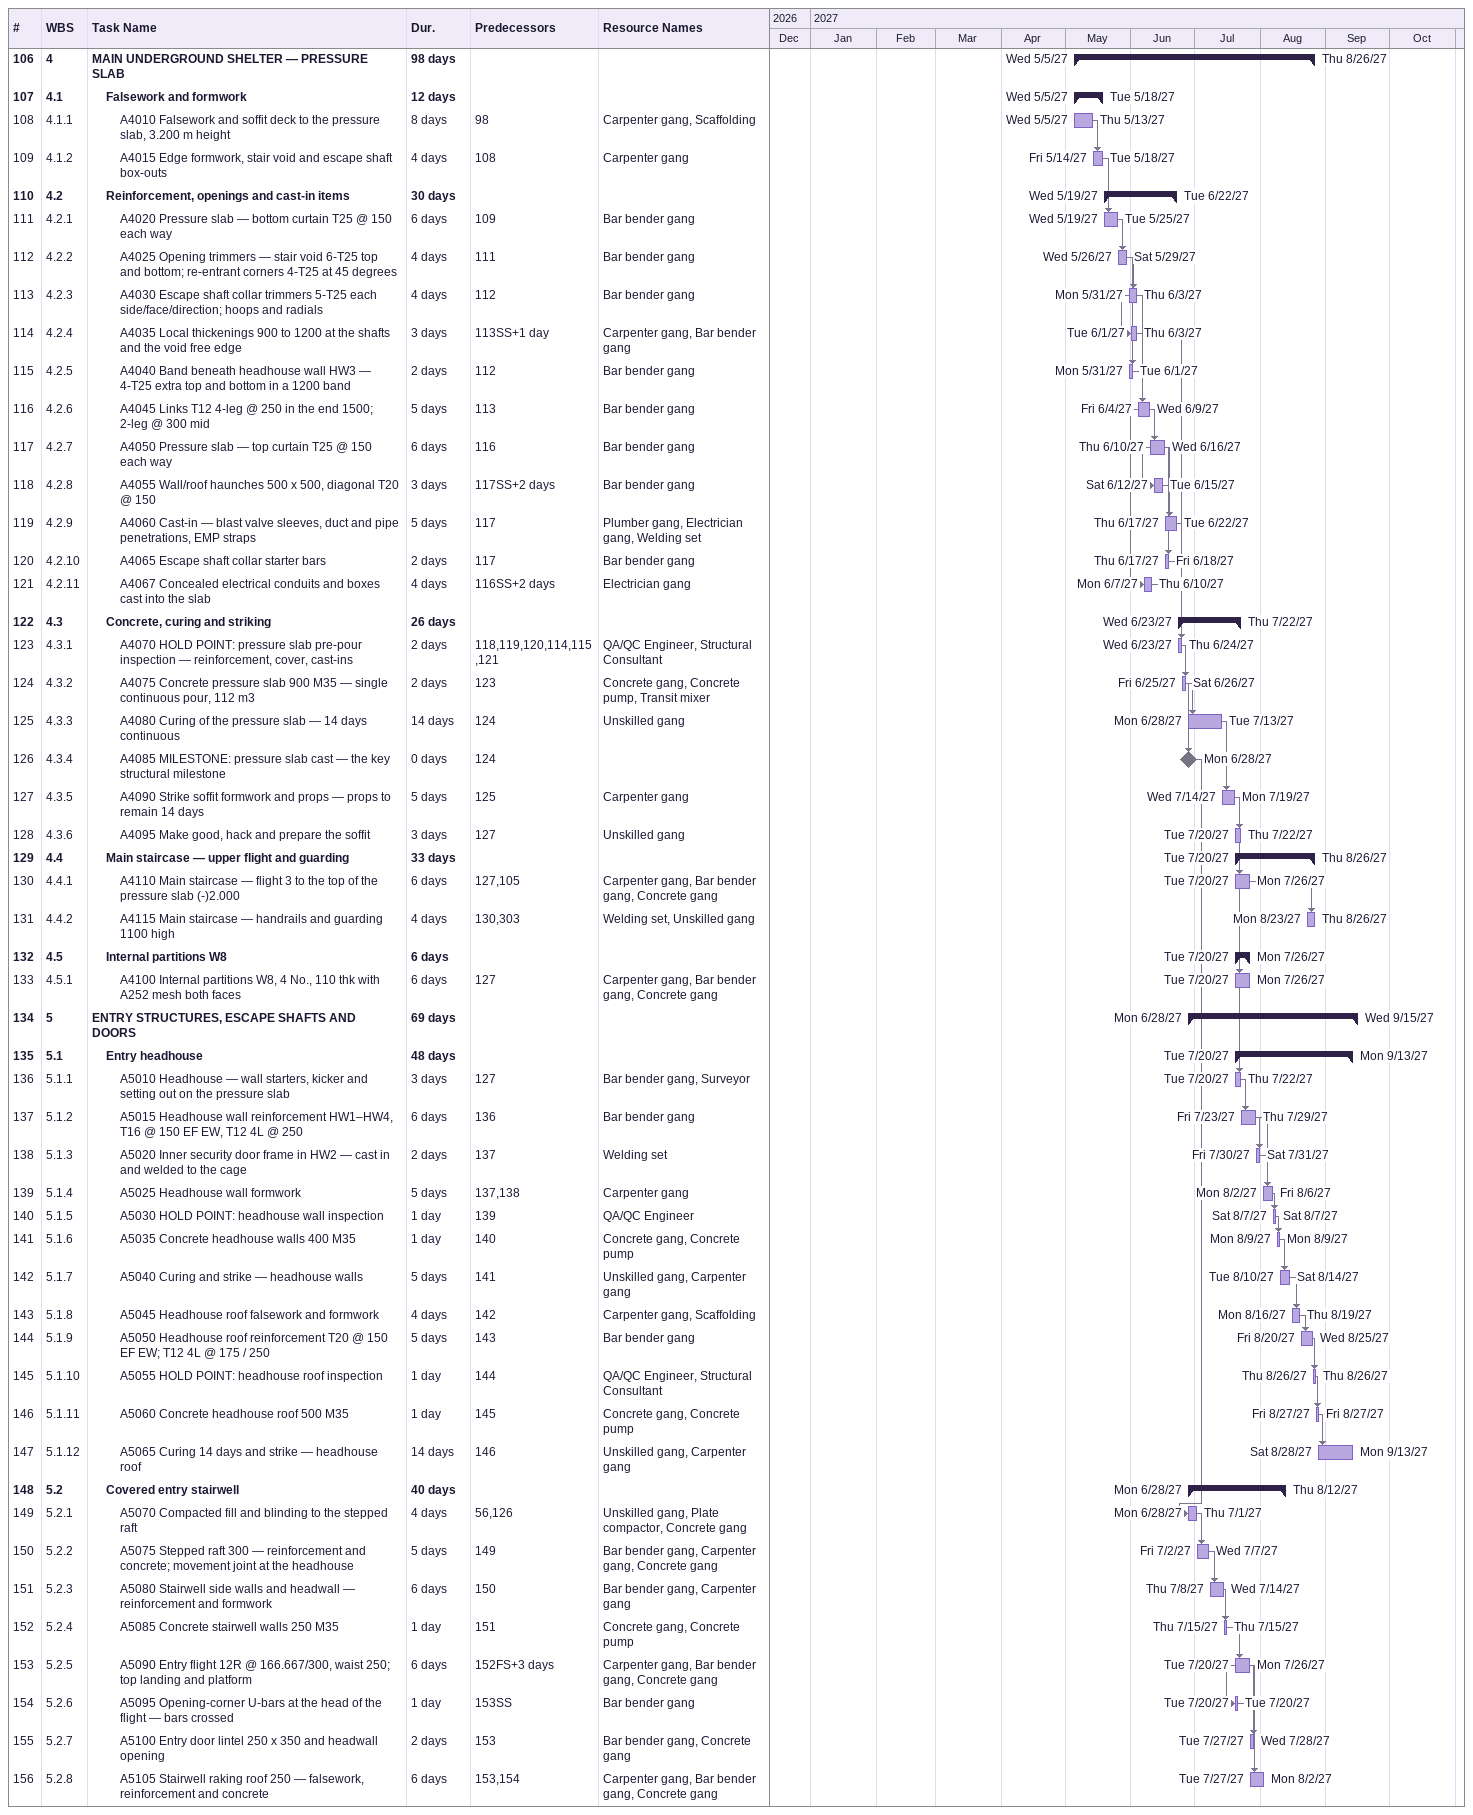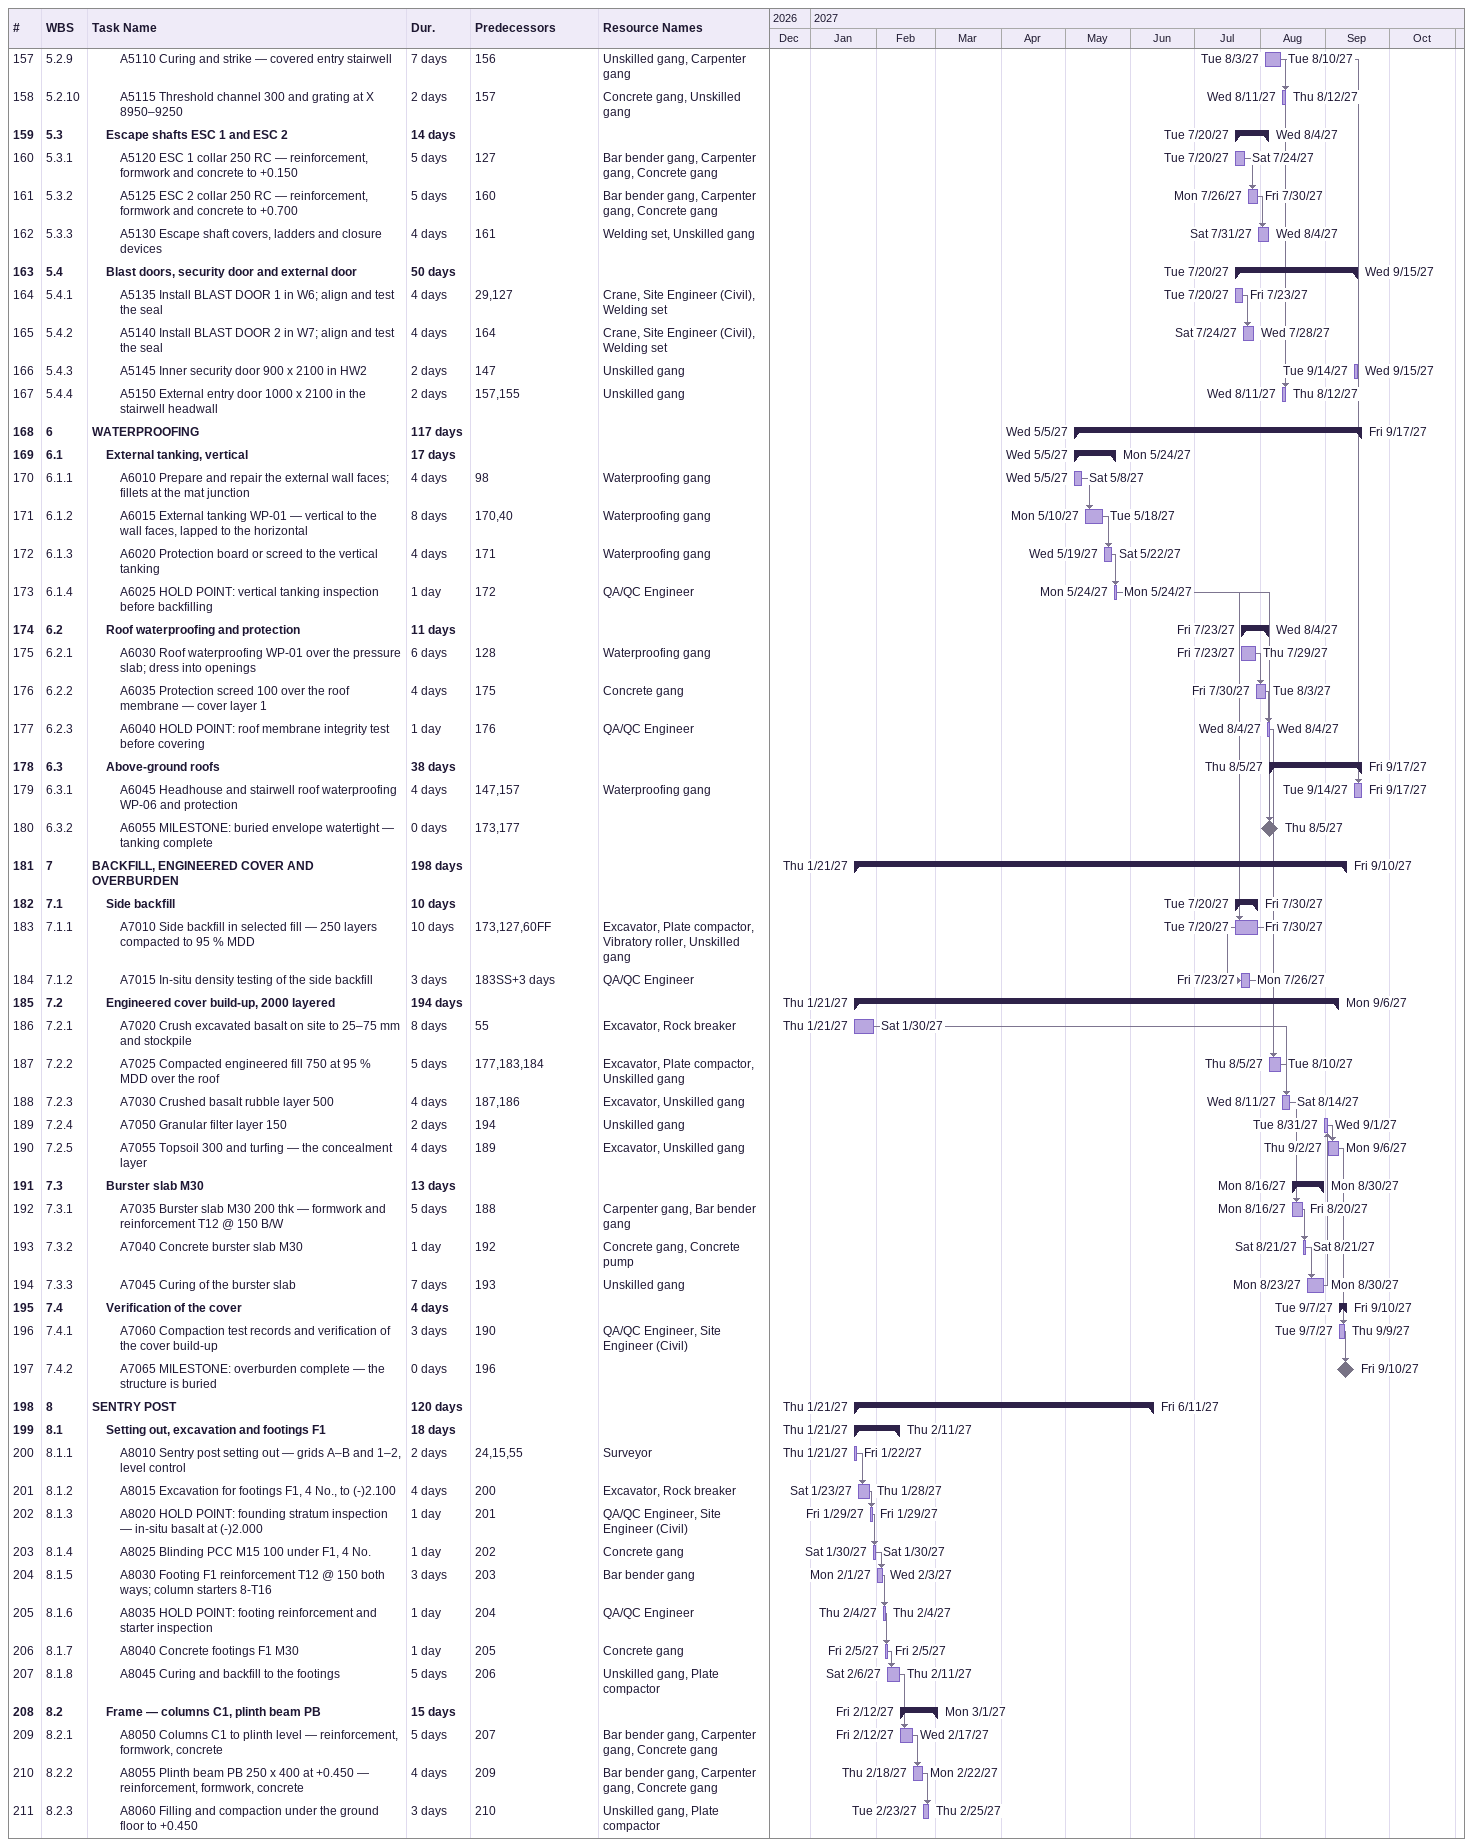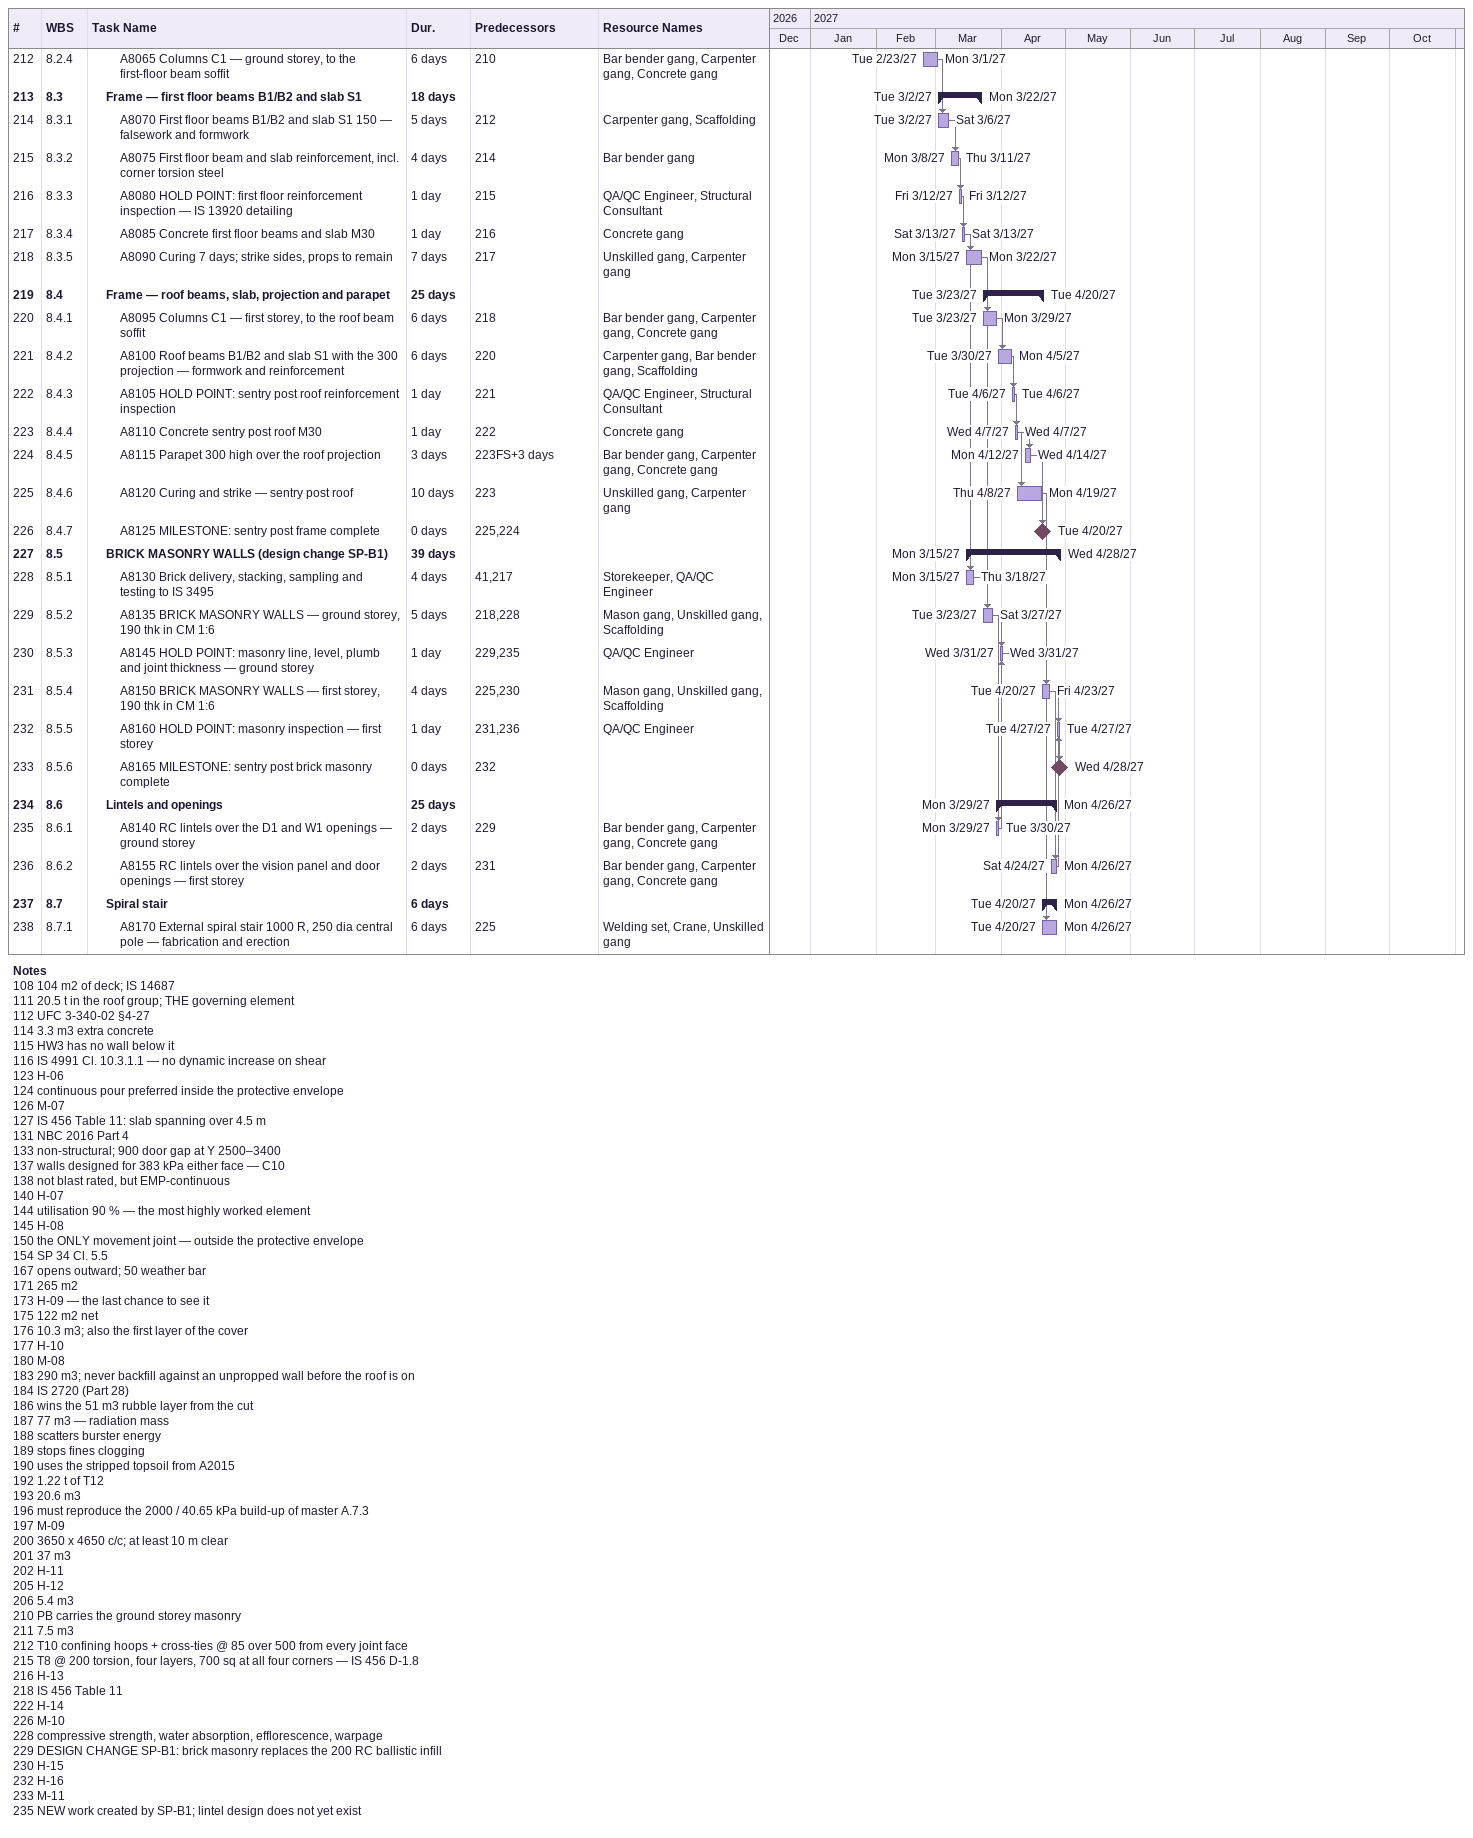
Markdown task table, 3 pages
| ID | WBS | Task | Duration | Start | Finish | Predecessors | Resources |
|---|---|---|---|---|---|---|---|
| 106 | 4 | **MAIN UNDERGROUND SHELTER — PRESSURE SLAB** | 98d | 2027-05-05 | 2027-08-26 |  |  |
| 107 | 4.1 | **Falsework and formwork** | 12d | 2027-05-05 | 2027-05-18 |  |  |
| 108 | 4.1.1 | A4010 Falsework and soffit deck to the pressure slab, 3.200 m height | 8d | 2027-05-05 | 2027-05-13 | 98 | Carpenter gang, Scaffolding |
| 109 | 4.1.2 | A4015 Edge formwork, stair void and escape shaft box-outs | 4d | 2027-05-14 | 2027-05-18 | 108 | Carpenter gang |
| 110 | 4.2 | **Reinforcement, openings and cast-in items** | 30d | 2027-05-19 | 2027-06-22 |  |  |
| 111 | 4.2.1 | A4020 Pressure slab — bottom curtain T25 @ 150 each way | 6d | 2027-05-19 | 2027-05-25 | 109 | Bar bender gang |
| 112 | 4.2.2 | A4025 Opening trimmers — stair void 6-T25 top and bottom; re-entrant corners 4-T25 at 45 degrees | 4d | 2027-05-26 | 2027-05-29 | 111 | Bar bender gang |
| 113 | 4.2.3 | A4030 Escape shaft collar trimmers 5-T25 each side/face/direction; hoops and radials | 4d | 2027-05-31 | 2027-06-03 | 112 | Bar bender gang |
| 114 | 4.2.4 | A4035 Local thickenings 900 to 1200 at the shafts and the void free edge | 3d | 2027-06-01 | 2027-06-03 | 113SS+1d | Carpenter gang, Bar bender gang |
| 115 | 4.2.5 | A4040 Band beneath headhouse wall HW3 — 4-T25 extra top and bottom in a 1200 band | 2d | 2027-05-31 | 2027-06-01 | 112 | Bar bender gang |
| 116 | 4.2.6 | A4045 Links T12 4-leg @ 250 in the end 1500; 2-leg @ 300 mid | 5d | 2027-06-04 | 2027-06-09 | 113 | Bar bender gang |
| 117 | 4.2.7 | A4050 Pressure slab — top curtain T25 @ 150 each way | 6d | 2027-06-10 | 2027-06-16 | 116 | Bar bender gang |
| 118 | 4.2.8 | A4055 Wall/roof haunches 500 x 500, diagonal T20 @ 150 | 3d | 2027-06-12 | 2027-06-15 | 117SS+2d | Bar bender gang |
| 119 | 4.2.9 | A4060 Cast-in — blast valve sleeves, duct and pipe penetrations, EMP straps | 5d | 2027-06-17 | 2027-06-22 | 117 | Plumber gang, Electrician gang, Welding set |
| 120 | 4.2.10 | A4065 Escape shaft collar starter bars | 2d | 2027-06-17 | 2027-06-18 | 117 | Bar bender gang |
| 121 | 4.2.11 | A4067 Concealed electrical conduits and boxes cast into the slab | 4d | 2027-06-07 | 2027-06-10 | 116SS+2d | Electrician gang |
| 122 | 4.3 | **Concrete, curing and striking** | 26d | 2027-06-23 | 2027-07-22 |  |  |
| 123 | 4.3.1 | A4070 HOLD POINT: pressure slab pre-pour inspection — reinforcement, cover, cast-ins | 2d | 2027-06-23 | 2027-06-24 | 118, 119, 120, 114, 115, 121 | QA/QC Engineer, Structural Consultant |
| 124 | 4.3.2 | A4075 Concrete pressure slab 900 M35 — single continuous pour, 112 m3 | 2d | 2027-06-25 | 2027-06-26 | 123 | Concrete gang, Concrete pump, Transit mixer |
| 125 | 4.3.3 | A4080 Curing of the pressure slab — 14 days continuous | 14d | 2027-06-28 | 2027-07-13 | 124 | Unskilled gang |
| 126 | 4.3.4 | A4085 MILESTONE: pressure slab cast — the key structural milestone | 0d | 2027-06-28 | 2027-06-28 | 124 |  |
| 127 | 4.3.5 | A4090 Strike soffit formwork and props — props to remain 14 days | 5d | 2027-07-14 | 2027-07-19 | 125 | Carpenter gang |
| 128 | 4.3.6 | A4095 Make good, hack and prepare the soffit | 3d | 2027-07-20 | 2027-07-22 | 127 | Unskilled gang |
| 129 | 4.4 | **Main staircase — upper flight and guarding** | 33d | 2027-07-20 | 2027-08-26 |  |  |
| 130 | 4.4.1 | A4110 Main staircase — flight 3 to the top of the pressure slab (-)2.000 | 6d | 2027-07-20 | 2027-07-26 | 127, 105 | Carpenter gang, Bar bender gang, Concrete gang |
| 131 | 4.4.2 | A4115 Main staircase — handrails and guarding 1100 high | 4d | 2027-08-23 | 2027-08-26 | 130, 303 | Welding set, Unskilled gang |
| 132 | 4.5 | **Internal partitions W8** | 6d | 2027-07-20 | 2027-07-26 |  |  |
| 133 | 4.5.1 | A4100 Internal partitions W8, 4 No., 110 thk with A252 mesh both faces | 6d | 2027-07-20 | 2027-07-26 | 127 | Carpenter gang, Bar bender gang, Concrete gang |
| 134 | 5 | **ENTRY STRUCTURES, ESCAPE SHAFTS AND DOORS** | 69d | 2027-06-28 | 2027-09-15 |  |  |
| 135 | 5.1 | **Entry headhouse** | 48d | 2027-07-20 | 2027-09-13 |  |  |
| 136 | 5.1.1 | A5010 Headhouse — wall starters, kicker and setting out on the pressure slab | 3d | 2027-07-20 | 2027-07-22 | 127 | Bar bender gang, Surveyor |
| 137 | 5.1.2 | A5015 Headhouse wall reinforcement HW1–HW4, T16 @ 150 EF EW, T12 4L @ 250 | 6d | 2027-07-23 | 2027-07-29 | 136 | Bar bender gang |
| 138 | 5.1.3 | A5020 Inner security door frame in HW2 — cast in and welded to the cage | 2d | 2027-07-30 | 2027-07-31 | 137 | Welding set |
| 139 | 5.1.4 | A5025 Headhouse wall formwork | 5d | 2027-08-02 | 2027-08-06 | 137, 138 | Carpenter gang |
| 140 | 5.1.5 | A5030 HOLD POINT: headhouse wall inspection | 1d | 2027-08-07 | 2027-08-07 | 139 | QA/QC Engineer |
| 141 | 5.1.6 | A5035 Concrete headhouse walls 400 M35 | 1d | 2027-08-09 | 2027-08-09 | 140 | Concrete gang, Concrete pump |
| 142 | 5.1.7 | A5040 Curing and strike — headhouse walls | 5d | 2027-08-10 | 2027-08-14 | 141 | Unskilled gang, Carpenter gang |
| 143 | 5.1.8 | A5045 Headhouse roof falsework and formwork | 4d | 2027-08-16 | 2027-08-19 | 142 | Carpenter gang, Scaffolding |
| 144 | 5.1.9 | A5050 Headhouse roof reinforcement T20 @ 150 EF EW; T12 4L @ 175 / 250 | 5d | 2027-08-20 | 2027-08-25 | 143 | Bar bender gang |
| 145 | 5.1.10 | A5055 HOLD POINT: headhouse roof inspection | 1d | 2027-08-26 | 2027-08-26 | 144 | QA/QC Engineer, Structural Consultant |
| 146 | 5.1.11 | A5060 Concrete headhouse roof 500 M35 | 1d | 2027-08-27 | 2027-08-27 | 145 | Concrete gang, Concrete pump |
| 147 | 5.1.12 | A5065 Curing 14 days and strike — headhouse roof | 14d | 2027-08-28 | 2027-09-13 | 146 | Unskilled gang, Carpenter gang |
| 148 | 5.2 | **Covered entry stairwell** | 40d | 2027-06-28 | 2027-08-12 |  |  |
| 149 | 5.2.1 | A5070 Compacted fill and blinding to the stepped raft | 4d | 2027-06-28 | 2027-07-01 | 56, 126 | Unskilled gang, Plate compactor, Concrete gang |
| 150 | 5.2.2 | A5075 Stepped raft 300 — reinforcement and concrete; movement joint at the headhouse | 5d | 2027-07-02 | 2027-07-07 | 149 | Bar bender gang, Carpenter gang, Concrete gang |
| 151 | 5.2.3 | A5080 Stairwell side walls and headwall — reinforcement and formwork | 6d | 2027-07-08 | 2027-07-14 | 150 | Bar bender gang, Carpenter gang |
| 152 | 5.2.4 | A5085 Concrete stairwell walls 250 M35 | 1d | 2027-07-15 | 2027-07-15 | 151 | Concrete gang, Concrete pump |
| 153 | 5.2.5 | A5090 Entry flight 12R @ 166.667/300, waist 250; top landing and platform | 6d | 2027-07-20 | 2027-07-26 | 152FS+3d | Carpenter gang, Bar bender gang, Concrete gang |
| 154 | 5.2.6 | A5095 Opening-corner U-bars at the head of the flight — bars crossed | 1d | 2027-07-20 | 2027-07-20 | 153SS | Bar bender gang |
| 155 | 5.2.7 | A5100 Entry door lintel 250 x 350 and headwall opening | 2d | 2027-07-27 | 2027-07-28 | 153 | Bar bender gang, Concrete gang |
| 156 | 5.2.8 | A5105 Stairwell raking roof 250 — falsework, reinforcement and concrete | 6d | 2027-07-27 | 2027-08-02 | 153, 154 | Carpenter gang, Bar bender gang, Concrete gang |
| 157 | 5.2.9 | A5110 Curing and strike — covered entry stairwell | 7d | 2027-08-03 | 2027-08-10 | 156 | Unskilled gang, Carpenter gang |
| 158 | 5.2.10 | A5115 Threshold channel 300 and grating at X 8950–9250 | 2d | 2027-08-11 | 2027-08-12 | 157 | Concrete gang, Unskilled gang |
| 159 | 5.3 | **Escape shafts ESC 1 and ESC 2** | 14d | 2027-07-20 | 2027-08-04 |  |  |
| 160 | 5.3.1 | A5120 ESC 1 collar 250 RC — reinforcement, formwork and concrete to +0.150 | 5d | 2027-07-20 | 2027-07-24 | 127 | Bar bender gang, Carpenter gang, Concrete gang |
| 161 | 5.3.2 | A5125 ESC 2 collar 250 RC — reinforcement, formwork and concrete to +0.700 | 5d | 2027-07-26 | 2027-07-30 | 160 | Bar bender gang, Carpenter gang, Concrete gang |
| 162 | 5.3.3 | A5130 Escape shaft covers, ladders and closure devices | 4d | 2027-07-31 | 2027-08-04 | 161 | Welding set, Unskilled gang |
| 163 | 5.4 | **Blast doors, security door and external door** | 50d | 2027-07-20 | 2027-09-15 |  |  |
| 164 | 5.4.1 | A5135 Install BLAST DOOR 1 in W6; align and test the seal | 4d | 2027-07-20 | 2027-07-23 | 29, 127 | Crane, Site Engineer (Civil), Welding set |
| 165 | 5.4.2 | A5140 Install BLAST DOOR 2 in W7; align and test the seal | 4d | 2027-07-24 | 2027-07-28 | 164 | Crane, Site Engineer (Civil), Welding set |
| 166 | 5.4.3 | A5145 Inner security door 900 x 2100 in HW2 | 2d | 2027-09-14 | 2027-09-15 | 147 | Unskilled gang |
| 167 | 5.4.4 | A5150 External entry door 1000 x 2100 in the stairwell headwall | 2d | 2027-08-11 | 2027-08-12 | 157, 155 | Unskilled gang |
| 168 | 6 | **WATERPROOFING** | 117d | 2027-05-05 | 2027-09-17 |  |  |
| 169 | 6.1 | **External tanking, vertical** | 17d | 2027-05-05 | 2027-05-24 |  |  |
| 170 | 6.1.1 | A6010 Prepare and repair the external wall faces; fillets at the mat junction | 4d | 2027-05-05 | 2027-05-08 | 98 | Waterproofing gang |
| 171 | 6.1.2 | A6015 External tanking WP-01 — vertical to the wall faces, lapped to the horizontal | 8d | 2027-05-10 | 2027-05-18 | 170, 40 | Waterproofing gang |
| 172 | 6.1.3 | A6020 Protection board or screed to the vertical tanking | 4d | 2027-05-19 | 2027-05-22 | 171 | Waterproofing gang |
| 173 | 6.1.4 | A6025 HOLD POINT: vertical tanking inspection before backfilling | 1d | 2027-05-24 | 2027-05-24 | 172 | QA/QC Engineer |
| 174 | 6.2 | **Roof waterproofing and protection** | 11d | 2027-07-23 | 2027-08-04 |  |  |
| 175 | 6.2.1 | A6030 Roof waterproofing WP-01 over the pressure slab; dress into openings | 6d | 2027-07-23 | 2027-07-29 | 128 | Waterproofing gang |
| 176 | 6.2.2 | A6035 Protection screed 100 over the roof membrane — cover layer 1 | 4d | 2027-07-30 | 2027-08-03 | 175 | Concrete gang |
| 177 | 6.2.3 | A6040 HOLD POINT: roof membrane integrity test before covering | 1d | 2027-08-04 | 2027-08-04 | 176 | QA/QC Engineer |
| 178 | 6.3 | **Above-ground roofs** | 38d | 2027-08-05 | 2027-09-17 |  |  |
| 179 | 6.3.1 | A6045 Headhouse and stairwell roof waterproofing WP-06 and protection | 4d | 2027-09-14 | 2027-09-17 | 147, 157 | Waterproofing gang |
| 180 | 6.3.2 | A6055 MILESTONE: buried envelope watertight — tanking complete | 0d | 2027-08-05 | 2027-08-05 | 173, 177 |  |
| 181 | 7 | **BACKFILL, ENGINEERED COVER AND OVERBURDEN** | 198d | 2027-01-21 | 2027-09-10 |  |  |
| 182 | 7.1 | **Side backfill** | 10d | 2027-07-20 | 2027-07-30 |  |  |
| 183 | 7.1.1 | A7010 Side backfill in selected fill — 250 layers compacted to 95 % MDD | 10d | 2027-07-20 | 2027-07-30 | 173, 127, 60FF | Excavator, Plate compactor, Vibratory roller, Unskilled gang |
| 184 | 7.1.2 | A7015 In-situ density testing of the side backfill | 3d | 2027-07-23 | 2027-07-26 | 183SS+3d | QA/QC Engineer |
| 185 | 7.2 | **Engineered cover build-up, 2000 layered** | 194d | 2027-01-21 | 2027-09-06 |  |  |
| 186 | 7.2.1 | A7020 Crush excavated basalt on site to 25–75 mm and stockpile | 8d | 2027-01-21 | 2027-01-30 | 55 | Excavator, Rock breaker |
| 187 | 7.2.2 | A7025 Compacted engineered fill 750 at 95 % MDD over the roof | 5d | 2027-08-05 | 2027-08-10 | 177, 183, 184 | Excavator, Plate compactor, Unskilled gang |
| 188 | 7.2.3 | A7030 Crushed basalt rubble layer 500 | 4d | 2027-08-11 | 2027-08-14 | 187, 186 | Excavator, Unskilled gang |
| 189 | 7.2.4 | A7050 Granular filter layer 150 | 2d | 2027-08-31 | 2027-09-01 | 194 | Unskilled gang |
| 190 | 7.2.5 | A7055 Topsoil 300 and turfing — the concealment layer | 4d | 2027-09-02 | 2027-09-06 | 189 | Excavator, Unskilled gang |
| 191 | 7.3 | **Burster slab M30** | 13d | 2027-08-16 | 2027-08-30 |  |  |
| 192 | 7.3.1 | A7035 Burster slab M30 200 thk — formwork and reinforcement T12 @ 150 B/W | 5d | 2027-08-16 | 2027-08-20 | 188 | Carpenter gang, Bar bender gang |
| 193 | 7.3.2 | A7040 Concrete burster slab M30 | 1d | 2027-08-21 | 2027-08-21 | 192 | Concrete gang, Concrete pump |
| 194 | 7.3.3 | A7045 Curing of the burster slab | 7d | 2027-08-23 | 2027-08-30 | 193 | Unskilled gang |
| 195 | 7.4 | **Verification of the cover** | 4d | 2027-09-07 | 2027-09-10 |  |  |
| 196 | 7.4.1 | A7060 Compaction test records and verification of the cover build-up | 3d | 2027-09-07 | 2027-09-09 | 190 | QA/QC Engineer, Site Engineer (Civil) |
| 197 | 7.4.2 | A7065 MILESTONE: overburden complete — the structure is buried | 0d | 2027-09-10 | 2027-09-10 | 196 |  |
| 198 | 8 | **SENTRY POST** | 120d | 2027-01-21 | 2027-06-11 |  |  |
| 199 | 8.1 | **Setting out, excavation and footings F1** | 18d | 2027-01-21 | 2027-02-11 |  |  |
| 200 | 8.1.1 | A8010 Sentry post setting out — grids A–B and 1–2, level control | 2d | 2027-01-21 | 2027-01-22 | 24, 15, 55 | Surveyor |
| 201 | 8.1.2 | A8015 Excavation for footings F1, 4 No., to (-)2.100 | 4d | 2027-01-23 | 2027-01-28 | 200 | Excavator, Rock breaker |
| 202 | 8.1.3 | A8020 HOLD POINT: founding stratum inspection — in-situ basalt at (-)2.000 | 1d | 2027-01-29 | 2027-01-29 | 201 | QA/QC Engineer, Site Engineer (Civil) |
| 203 | 8.1.4 | A8025 Blinding PCC M15 100 under F1, 4 No. | 1d | 2027-01-30 | 2027-01-30 | 202 | Concrete gang |
| 204 | 8.1.5 | A8030 Footing F1 reinforcement T12 @ 150 both ways; column starters 8-T16 | 3d | 2027-02-01 | 2027-02-03 | 203 | Bar bender gang |
| 205 | 8.1.6 | A8035 HOLD POINT: footing reinforcement and starter inspection | 1d | 2027-02-04 | 2027-02-04 | 204 | QA/QC Engineer |
| 206 | 8.1.7 | A8040 Concrete footings F1 M30 | 1d | 2027-02-05 | 2027-02-05 | 205 | Concrete gang |
| 207 | 8.1.8 | A8045 Curing and backfill to the footings | 5d | 2027-02-06 | 2027-02-11 | 206 | Unskilled gang, Plate compactor |
| 208 | 8.2 | **Frame — columns C1, plinth beam PB** | 15d | 2027-02-12 | 2027-03-01 |  |  |
| 209 | 8.2.1 | A8050 Columns C1 to plinth level — reinforcement, formwork, concrete | 5d | 2027-02-12 | 2027-02-17 | 207 | Bar bender gang, Carpenter gang, Concrete gang |
| 210 | 8.2.2 | A8055 Plinth beam PB 250 x 400 at +0.450 — reinforcement, formwork, concrete | 4d | 2027-02-18 | 2027-02-22 | 209 | Bar bender gang, Carpenter gang, Concrete gang |
| 211 | 8.2.3 | A8060 Filling and compaction under the ground floor to +0.450 | 3d | 2027-02-23 | 2027-02-25 | 210 | Unskilled gang, Plate compactor |
| 212 | 8.2.4 | A8065 Columns C1 — ground storey, to the first-floor beam soffit | 6d | 2027-02-23 | 2027-03-01 | 210 | Bar bender gang, Carpenter gang, Concrete gang |
| 213 | 8.3 | **Frame — first floor beams B1/B2 and slab S1** | 18d | 2027-03-02 | 2027-03-22 |  |  |
| 214 | 8.3.1 | A8070 First floor beams B1/B2 and slab S1 150 — falsework and formwork | 5d | 2027-03-02 | 2027-03-06 | 212 | Carpenter gang, Scaffolding |
| 215 | 8.3.2 | A8075 First floor beam and slab reinforcement, incl. corner torsion steel | 4d | 2027-03-08 | 2027-03-11 | 214 | Bar bender gang |
| 216 | 8.3.3 | A8080 HOLD POINT: first floor reinforcement inspection — IS 13920 detailing | 1d | 2027-03-12 | 2027-03-12 | 215 | QA/QC Engineer, Structural Consultant |
| 217 | 8.3.4 | A8085 Concrete first floor beams and slab M30 | 1d | 2027-03-13 | 2027-03-13 | 216 | Concrete gang |
| 218 | 8.3.5 | A8090 Curing 7 days; strike sides, props to remain | 7d | 2027-03-15 | 2027-03-22 | 217 | Unskilled gang, Carpenter gang |
| 219 | 8.4 | **Frame — roof beams, slab, projection and parapet** | 25d | 2027-03-23 | 2027-04-20 |  |  |
| 220 | 8.4.1 | A8095 Columns C1 — first storey, to the roof beam soffit | 6d | 2027-03-23 | 2027-03-29 | 218 | Bar bender gang, Carpenter gang, Concrete gang |
| 221 | 8.4.2 | A8100 Roof beams B1/B2 and slab S1 with the 300 projection — formwork and reinforcement | 6d | 2027-03-30 | 2027-04-05 | 220 | Carpenter gang, Bar bender gang, Scaffolding |
| 222 | 8.4.3 | A8105 HOLD POINT: sentry post roof reinforcement inspection | 1d | 2027-04-06 | 2027-04-06 | 221 | QA/QC Engineer, Structural Consultant |
| 223 | 8.4.4 | A8110 Concrete sentry post roof M30 | 1d | 2027-04-07 | 2027-04-07 | 222 | Concrete gang |
| 224 | 8.4.5 | A8115 Parapet 300 high over the roof projection | 3d | 2027-04-12 | 2027-04-14 | 223FS+3d | Bar bender gang, Carpenter gang, Concrete gang |
| 225 | 8.4.6 | A8120 Curing and strike — sentry post roof | 10d | 2027-04-08 | 2027-04-19 | 223 | Unskilled gang, Carpenter gang |
| 226 | 8.4.7 | A8125 MILESTONE: sentry post frame complete | 0d | 2027-04-20 | 2027-04-20 | 225, 224 |  |
| 227 | 8.5 | **BRICK MASONRY WALLS (design change SP-B1)** | 39d | 2027-03-15 | 2027-04-28 |  |  |
| 228 | 8.5.1 | A8130 Brick delivery, stacking, sampling and testing to IS 3495 | 4d | 2027-03-15 | 2027-03-18 | 41, 217 | Storekeeper, QA/QC Engineer |
| 229 | 8.5.2 | A8135 BRICK MASONRY WALLS — ground storey, 190 thk in CM 1:6 | 5d | 2027-03-23 | 2027-03-27 | 218, 228 | Mason gang, Unskilled gang, Scaffolding |
| 230 | 8.5.3 | A8145 HOLD POINT: masonry line, level, plumb and joint thickness — ground storey | 1d | 2027-03-31 | 2027-03-31 | 229, 235 | QA/QC Engineer |
| 231 | 8.5.4 | A8150 BRICK MASONRY WALLS — first storey, 190 thk in CM 1:6 | 4d | 2027-04-20 | 2027-04-23 | 225, 230 | Mason gang, Unskilled gang, Scaffolding |
| 232 | 8.5.5 | A8160 HOLD POINT: masonry inspection — first storey | 1d | 2027-04-27 | 2027-04-27 | 231, 236 | QA/QC Engineer |
| 233 | 8.5.6 | A8165 MILESTONE: sentry post brick masonry complete | 0d | 2027-04-28 | 2027-04-28 | 232 |  |
| 234 | 8.6 | **Lintels and openings** | 25d | 2027-03-29 | 2027-04-26 |  |  |
| 235 | 8.6.1 | A8140 RC lintels over the D1 and W1 openings — ground storey | 2d | 2027-03-29 | 2027-03-30 | 229 | Bar bender gang, Carpenter gang, Concrete gang |
| 236 | 8.6.2 | A8155 RC lintels over the vision panel and door openings — first storey | 2d | 2027-04-24 | 2027-04-26 | 231 | Bar bender gang, Carpenter gang, Concrete gang |
| 237 | 8.7 | **Spiral stair** | 6d | 2027-04-20 | 2027-04-26 |  |  |
| 238 | 8.7.1 | A8170 External spiral stair 1000 R, 250 dia central pole — fabrication and erection | 6d | 2027-04-20 | 2027-04-26 | 225 | Welding set, Crane, Unskilled gang |

Notes
- 108: 104 m2 of deck; IS 14687
- 111: 20.5 t in the roof group; THE governing element
- 112: UFC 3-340-02 §4-27
- 114: 3.3 m3 extra concrete
- 115: HW3 has no wall below it
- 116: IS 4991 Cl. 10.3.1.1 — no dynamic increase on shear
- 123: H-06
- 124: continuous pour preferred inside the protective envelope
- 126: M-07
- 127: IS 456 Table 11: slab spanning over 4.5 m
- 131: NBC 2016 Part 4
- 133: non-structural; 900 door gap at Y 2500–3400
- 137: walls designed for 383 kPa either face — C10
- 138: not blast rated, but EMP-continuous
- 140: H-07
- 144: utilisation 90 % — the most highly worked element
- 145: H-08
- 150: the ONLY movement joint — outside the protective envelope
- 154: SP 34 Cl. 5.5
- 167: opens outward; 50 weather bar
- 171: 265 m2
- 173: H-09 — the last chance to see it
- 175: 122 m2 net
- 176: 10.3 m3; also the first layer of the cover
- 177: H-10
- 180: M-08
- 183: 290 m3; never backfill against an unpropped wall before the roof is on
- 184: IS 2720 (Part 28)
- 186: wins the 51 m3 rubble layer from the cut
- 187: 77 m3 — radiation mass
- 188: scatters burster energy
- 189: stops fines clogging
- 190: uses the stripped topsoil from A2015
- 192: 1.22 t of T12
- 193: 20.6 m3
- 196: must reproduce the 2000 / 40.65 kPa build-up of master A.7.3
- 197: M-09
- 200: 3650 x 4650 c/c; at least 10 m clear
- 201: 37 m3
- 202: H-11
- 205: H-12
- 206: 5.4 m3
- 210: PB carries the ground storey masonry
- 211: 7.5 m3
- 212: T10 confining hoops + cross-ties @ 85 over 500 from every joint face
- 215: T8 @ 200 torsion, four layers, 700 sq at all four corners — IS 456 D-1.8
- 216: H-13
- 218: IS 456 Table 11
- 222: H-14
- 226: M-10
- 228: compressive strength, water absorption, efflorescence, warpage
- 229: DESIGN CHANGE SP-B1: brick masonry replaces the 200 RC ballistic infill
- 230: H-15
- 232: H-16
- 233: M-11
- 235: NEW work created by SP-B1; lintel design does not yet exist
